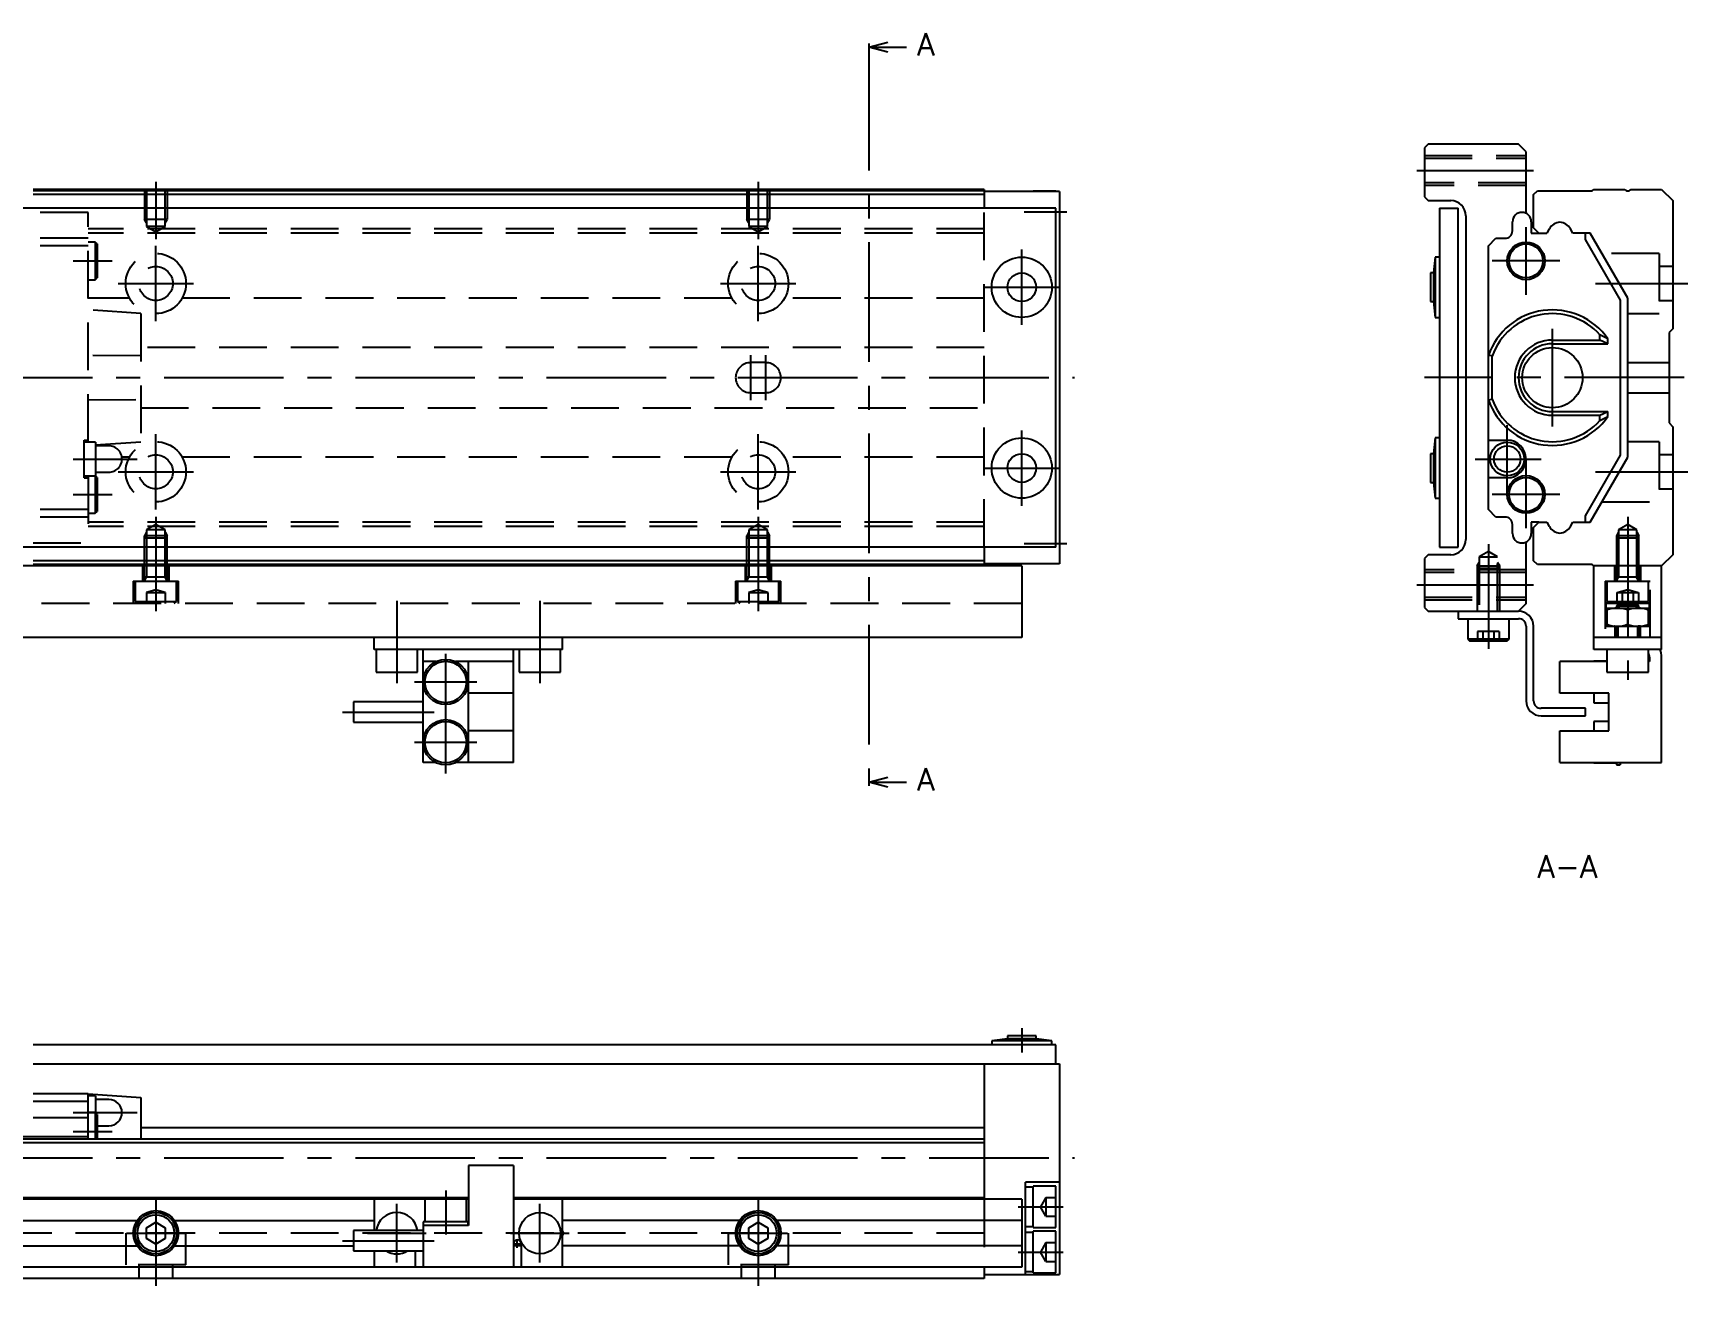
# Model space of a CAD drawing. Extents: x -2 to 429, y -8 to 175.
# Drawn here: x 209.2 to 429, y 9 to 175.3 of the extents above; entities that cross this region are included whole.
import ezdxf

# ---------------------------------------------------------------- set-up
doc = ezdxf.new("R2010")
doc.units = 0
doc.header["$LTSCALE"] = 0.5
doc.linetypes.add('CENTER', pattern=[50.8, 31.75, -6.35, 6.35, -6.35])
doc.linetypes.add('DASHED', pattern=[19.05, 12.7, -6.35])
for name, color, linetype in [('MSM_CENTER', 1, 'CENTER'), ('MSM_CONTINUOUS', 7, 'CONTINUOUS'), ('MSM_DASHED', 4, 'DASHED'), ('MSM_NARROW', 5, 'CONTINUOUS'), ('MSM_PART_NUMBER', 7, 'CONTINUOUS')]:
    doc.layers.add(name, color=color, linetype=linetype)
doc.styles.get("Standard").update_dxf_attribs({"font": 'txt.shx', "height": 3, "bigfont": 'bigfont.shx'})

msp = doc.modelspace()

# ---------------------------------------------------------------- linework, layer by layer
at = {"layer": 'MSM_CENTER'}
for p, q in [((320.19, 172.95), (320.19, 76.38)), ((392.96, 157.08), (408.46, 157.08)), ((225.5, 155.58), (225.5, 147.95)), ((305.5, 155.58), (305.5, 147.95)), ((340.8, 151.58), (346.5, 151.58)), ((407.46, 140.58), (407.46, 149.58)), ((214.5, 145.08), (219.7, 145.08)), ((225.5, 137.08), (225.5, 147.08)), ((305.5, 137.08), (305.5, 147.08)), ((340.5, 136.58), (340.5, 146.58)), ((411.96, 145.08), (402.96, 145.08)), ((220.5, 142.08), (230.5, 142.08)), ((300.5, 142.08), (310.5, 142.08)), ((335.5, 141.58), (345.5, 141.58)), ((416.67, 142.08), (428.96, 142.08)), ((410.96, 123.08), (410.96, 136.08)), ((304.5, 126.58), (304.5, 132.58)), ((306.5, 126.58), (306.5, 132.58)), ((-2, 129.58), (347.5, 129.58)), ((428.46, 129.58), (393.96, 129.58)), ((404.96, 114.28), (404.96, 123.28)), ((225.5, 112.08), (225.5, 122.08)), ((305.5, 112.08), (305.5, 122.08)), ((340.5, 112.58), (340.5, 122.58)), ((214.5, 118.78), (223, 118.78)), ((400.71, 118.78), (409.46, 118.78)), ((220.5, 117.08), (230.5, 117.08)), ((300.5, 117.08), (310.5, 117.08)), ((335.5, 117.58), (345.5, 117.58)), ((407.46, 109.58), (407.46, 118.58)), ((416.67, 117.08), (428.96, 117.08)), ((214.5, 114.08), (219.7, 114.08)), ((411.96, 114.08), (402.96, 114.08)), ((225.5, 111.09), (225.5, 98.58)), ((305.5, 111.09), (305.5, 98.58)), ((420.96, 111.09), (420.96, 89.48)), ((340.8, 107.58), (346.5, 107.58)), ((402.46, 107.49), (402.46, 93.58)), ((392.96, 102.08), (408.46, 102.08)), ((257.5, 99.93), (257.5, 89.03)), ((276.5, 99.93), (276.5, 89.03)), ((263.99, 77.03), (263.99, 93.33)), ((259.84, 89.18), (268.14, 89.18)), ((250.29, 85.18), (262.46, 85.18)), ((259.84, 81.18), (268.14, 81.18)), ((340.5, 43.2), (340.5, 40)), ((214.5, 32), (223, 32)), ((214.5, 29.5), (219.7, 29.5)), ((-2, 26), (347.5, 26)), ((225.5, 20.5), (225.5, 9)), ((257.5, 12.11), (257.5, 19.89)), ((263.99, 21.68), (263.99, 15.82)), ((276.5, 12.11), (276.5, 19.89)), ((305.5, 20.5), (305.5, 9)), ((340, 19.5), (346, 19.5)), ((221.61, 16), (229.39, 16)), ((253.61, 16), (261.39, 16)), ((272.61, 16), (280.39, 16)), ((301.61, 16), (309.39, 16)), ((250.29, 15), (262.46, 15)), ((272.97, 14.6), (274.02, 14.6)), ((273.5, 14.07), (273.5, 15.12)), ((340, 13.5), (346, 13.5))]:
    msp.add_line(p, q, dxfattribs=at)
at = {"layer": 'MSM_CONTINUOUS'}
for p, q in [((320.19, 173.45), (322.69, 174.12)), ((320.19, 173.95), (320.19, 172.95)), ((322.69, 172.79), (320.19, 173.45)), ((320.19, 173.45), (325.19, 173.45)), ((394.46, 160.58), (393.96, 160.08)), ((406.46, 160.58), (394.46, 160.58)), ((407.46, 159.58), (406.46, 160.58)), ((393.96, 160.08), (393.96, 153.58)), ((407.46, 151.41), (407.46, 159.58)), ((335.5, 154.58), (209.2, 154.58)), ((335.5, 154.38), (209.2, 154.38)), ((335.5, 153.88), (209.2, 153.88)), ((335.5, 154.58), (335.5, 152.08)), ((345.5, 154.28), (335.5, 154.28)), ((342, 154.28), (342, 154.33)), ((345, 154.33), (342, 154.33)), ((345, 154.28), (345, 154.33)), ((345.5, 154.28), (345.5, 104.88)), ((408.46, 153.88), (408.96, 154.38)), ((408.46, 149.48), (408.46, 153.88)), ((408.96, 154.38), (416.26, 154.38)), ((416.26, 154.38), (416.46, 154.58)), ((416.46, 154.58), (420.56, 154.58)), ((421.36, 154.58), (425.46, 154.58)), ((425.46, 154.58), (426.96, 153.08)), ((345, 152.08), (26, 152.08)), ((345, 107.08), (345, 152.08)), ((393.96, 153.58), (394.46, 153.08)), ((394.46, 153.08), (397.46, 153.08)), ((395.96, 152.08), (395.96, 107.08)), ((395.96, 152.08), (398.46, 152.08)), ((398.46, 107.08), (398.46, 152.08)), ((426.96, 153.08), (426.96, 136.08)), ((399.46, 151.08), (399.46, 108.08)), ((405.66, 149.08), (405.66, 150.28)), ((408.16, 150.28), (408.16, 148.78)), ((409.16, 148.78), (408.46, 149.48)), ((402.46, 147.08), (403.46, 148.08)), ((403.46, 148.08), (404.66, 148.08)), ((408.16, 148.78), (410.23, 148.78)), ((410.55, 149.34), (410.23, 148.78)), ((413.68, 148.78), (413.36, 149.34)), ((415.96, 148.78), (413.68, 148.78)), ((415.29, 148.78), (415.29, 147.93)), ((415.29, 147.93), (419.96, 139.86)), ((420.96, 140.12), (415.96, 148.78)), ((395.41, 145.58), (395.16, 143.48)), ((395.96, 145.58), (395.41, 145.58)), ((395.41, 145.58), (395.41, 137.58)), ((402.46, 112.08), (402.46, 147.08)), ((395.16, 143.48), (394.76, 143.48)), ((394.76, 143.48), (394.76, 139.68)), ((395.16, 143.48), (395.16, 139.68)), ((394.76, 139.68), (395.16, 139.68)), ((395.16, 139.68), (395.41, 137.58)), ((419.96, 139.86), (419.96, 119.31)), ((420.96, 119.04), (420.96, 140.12)), ((395.41, 137.58), (395.96, 137.58)), ((410.96, 134.58), (417.27, 134.58)), ((410.96, 134.08), (418.34, 134.08)), ((417.27, 134.58), (417.27, 135.27)), ((418.34, 134.08), (417.27, 134.58)), ((418.34, 134.08), (418.34, 134.74)), ((426.96, 136.08), (426.46, 135.58)), ((426.46, 135.58), (426.46, 123.57)), ((402.96, 132.46), (402.46, 132.54)), ((402.96, 126.71), (402.96, 132.46)), ((402.46, 126.63), (402.96, 126.71)), ((410.96, 125.08), (418.34, 125.08)), ((410.96, 124.58), (417.27, 124.58)), ((417.27, 124.58), (418.34, 125.08)), ((417.27, 123.9), (417.27, 124.58)), ((418.34, 124.43), (418.34, 125.08)), ((426.46, 123.57), (426.96, 123.07)), ((426.96, 123.07), (426.96, 106.08)), ((395.41, 121.58), (395.16, 119.48)), ((395.96, 121.58), (395.41, 121.58)), ((395.41, 121.58), (395.41, 113.58)), ((402.46, 121.28), (404.96, 121.28)), ((395.16, 119.48), (394.76, 119.48)), ((394.76, 119.48), (394.76, 115.68)), ((395.16, 119.48), (395.16, 115.68)), ((419.96, 119.31), (415.29, 111.23)), ((415.96, 110.38), (420.96, 119.04)), ((394.76, 115.68), (395.16, 115.68)), ((395.16, 115.68), (395.41, 113.58)), ((404.96, 116.28), (402.46, 116.28)), ((395.41, 113.58), (395.96, 113.58)), ((403.46, 111.08), (402.46, 112.08)), ((404.66, 111.08), (403.46, 111.08)), ((405.66, 108.88), (405.66, 110.08)), ((408.16, 110.38), (408.16, 108.88)), ((409.16, 110.38), (408.16, 110.38)), ((408.46, 109.68), (409.16, 110.38)), ((409.16, 110.38), (410.23, 110.38)), ((410.23, 110.38), (410.55, 109.82)), ((413.36, 109.82), (413.68, 110.38)), ((413.68, 110.38), (415.96, 110.38)), ((415.29, 111.23), (415.29, 110.38)), ((407.46, 99.58), (407.46, 107.76)), ((408.46, 105.28), (408.46, 109.68)), ((345, 107.08), (26, 107.08)), ((335.5, 107.08), (335.5, 104.58)), ((394.46, 106.08), (393.96, 105.58)), ((393.96, 105.58), (393.96, 99.08)), ((397.46, 106.08), (394.46, 106.08)), ((395.96, 107.08), (398.46, 107.08)), ((426.96, 106.08), (425.46, 104.58)), ((340.5, 104.58), (30.5, 104.58)), ((335.5, 105.28), (209.2, 105.28)), ((335.5, 104.78), (209.2, 104.78)), ((345.5, 104.88), (335.5, 104.88)), ((340.5, 104.58), (340.5, 95.08)), ((408.96, 104.78), (408.46, 105.28)), ((416.26, 104.78), (408.96, 104.78)), ((416.46, 104.58), (416.26, 104.78)), ((416.46, 104.58), (416.26, 104.78)), ((416.46, 93.48), (416.46, 104.58)), ((425.46, 104.58), (416.46, 104.58)), ((425.46, 93.48), (425.46, 104.58)), ((393.96, 99.08), (394.46, 98.58)), ((407.46, 99.58), (406.46, 98.58)), ((423.86, 99.58), (418.06, 99.58)), ((418.06, 99.58), (418.06, 96.58)), ((418.21, 98.98), (423.71, 98.98)), ((418.21, 98.98), (418.21, 96.58)), ((419.66, 99.48), (419.46, 99.28)), ((419.46, 99.28), (419.46, 98.98)), ((419.46, 99.28), (422.46, 99.28)), ((419.66, 99.48), (422.26, 99.48)), ((422.46, 99.28), (422.26, 99.48)), ((422.46, 98.98), (422.46, 99.28)), ((423.71, 96.58), (423.71, 98.98)), ((423.86, 96.58), (423.86, 99.58)), ((394.46, 98.58), (406.46, 98.58)), ((398.46, 98.58), (398.46, 97.58)), ((398.46, 97.58), (406.46, 97.58)), ((399.71, 97.58), (399.71, 94.88)), ((405.21, 94.88), (405.21, 97.58)), ((420.96, 96.83), (420.96, 98.74)), ((340.5, 95.08), (195.5, 95.08)), ((254.5, 93.48), (254.5, 95.08)), ((279.5, 93.48), (279.5, 95.08)), ((399.71, 94.88), (400.01, 94.58)), ((405.21, 94.88), (399.71, 94.88)), ((404.91, 94.58), (400.01, 94.58)), ((404.91, 94.58), (405.21, 94.88)), ((407.46, 96.58), (407.46, 86.68)), ((408.46, 86.68), (408.46, 96.58)), ((425.46, 95.08), (416.46, 95.08)), ((418.06, 96.58), (423.86, 96.58)), ((419.26, 96.6), (419.22, 96.6)), ((419.26, 96.58), (419.26, 95.08)), ((419.46, 96.58), (419.46, 95.08)), ((422.65, 96.6), (422.33, 96.58)), ((422.46, 95.08), (422.46, 96.58)), ((422.66, 95.08), (422.66, 96.58)), ((279.5, 93.48), (254.5, 93.48)), ((254.75, 93.48), (254.75, 90.48)), ((260.25, 90.48), (260.25, 93.48)), ((261, 89.43), (261, 93.48)), ((273, 78.48), (273, 93.48)), ((273.75, 93.48), (273.75, 90.48)), ((279.25, 90.48), (279.25, 93.48)), ((425.46, 93.48), (416.46, 93.48)), ((418.21, 93.48), (418.21, 90.48)), ((423.71, 90.48), (423.71, 93.48)), ((423.86, 92.48), (423.86, 91.88)), ((425.46, 78.48), (425.46, 92.48)), ((254.75, 90.48), (260.25, 90.48)), ((262.68, 91.88), (261, 91.88)), ((273, 91.88), (265.3, 91.88)), ((267, 78.48), (267, 91.88)), ((273.75, 90.48), (279.25, 90.48)), ((411.96, 87.68), (411.96, 91.88)), ((418.21, 91.88), (411.96, 91.88)), ((416.46, 91.93), (416.46, 91.88)), ((418.21, 91.93), (416.46, 91.93)), ((418.21, 90.48), (423.71, 90.48)), ((423.86, 91.88), (423.71, 91.88)), ((261, 81.43), (261, 88.94)), ((251.75, 86.53), (251.75, 83.83)), ((261, 86.53), (251.75, 86.53)), ((273, 87.68), (267, 87.68)), ((418.46, 87.68), (411.96, 87.68)), ((416.46, 87.68), (416.46, 86.43)), ((416.46, 86.43), (418.46, 86.43)), ((418.46, 82.68), (418.46, 87.68)), ((251.75, 83.83), (261, 83.83)), ((415.36, 85.68), (409.46, 85.68)), ((409.46, 84.68), (415.36, 84.68)), ((415.36, 84.68), (415.36, 85.68)), ((416.46, 83.93), (416.46, 82.68)), ((418.46, 83.93), (416.46, 83.93)), ((273, 82.68), (267, 82.68)), ((411.96, 78.48), (411.96, 82.68)), ((411.96, 82.68), (418.46, 82.68)), ((261, 78.48), (261, 80.94)), ((262.68, 78.48), (261, 78.48)), ((273, 78.48), (265.3, 78.48)), ((411.96, 78.48), (425.46, 78.48)), ((416.46, 78.48), (416.46, 78.43)), ((416.46, 78.43), (419.46, 78.43)), ((419.46, 78.48), (419.46, 78.18)), ((419.46, 78.18), (419.96, 78.18)), ((419.96, 78.48), (419.96, 78.18)), ((320.19, 75.88), (322.69, 76.55)), ((320.19, 76.38), (320.19, 75.38)), ((322.69, 75.21), (320.19, 75.88)), ((320.19, 75.88), (325.19, 75.88)), ((338.6, 41.8), (336.5, 41.55)), ((338.6, 42.2), (338.6, 41.8)), ((342.4, 42.2), (338.6, 42.2)), ((342.4, 41.8), (338.6, 41.8)), ((342.4, 41.8), (342.4, 42.2)), ((344.5, 41.55), (342.4, 41.8)), ((345, 41), (209.2, 41)), ((336.5, 41.55), (336.5, 41)), ((344.5, 41.55), (336.5, 41.55)), ((344.5, 41), (344.5, 41.55)), ((345, 38.5), (345, 41)), ((209.2, 38.5), (345.5, 38.5)), ((335.5, 38.5), (335.5, 20.5)), ((345.5, 38.5), (345.5, 10.5)), ((216.5, 34.5), (209.2, 34.5)), ((216.5, 33.5), (209.2, 33.5)), ((216.5, 34.5), (223.5, 34)), ((216.5, 28.5), (216.5, 34.5)), ((217.5, 34.25), (216.5, 34.25)), ((217.5, 34.25), (217.5, 31.95)), ((219.25, 33.75), (217.5, 33.75)), ((223.5, 34), (223.5, 28.5)), ((216.5, 31.3), (209.2, 31.3)), ((217.45, 32), (216.5, 32)), ((217.7, 31.75), (217.45, 32)), ((217.45, 32), (217.45, 28.5)), ((217.7, 31.75), (217.7, 28.5)), ((216.5, 28.8), (195.5, 28.8)), ((217.7, 30.25), (219.25, 30.25)), ((335.5, 30), (223.5, 30)), ((335.5, 28.5), (195.5, 28.5)), ((335.5, 28), (195.5, 28)), ((267, 25), (267, 17)), ((273, 25), (267, 25)), ((273, 25), (273, 11.5)), ((341, 10.5), (341, 22.75)), ((345.5, 22.75), (341, 22.75)), ((342, 22.1), (341, 22.1)), ((342, 16.75), (342, 22.25)), ((345, 22.25), (342, 22.25)), ((345, 16.75), (345, 22.25)), ((267, 20.7), (191.5, 20.7)), ((267, 20.5), (191.5, 20.5)), ((254.5, 20.5), (254.5, 16.35)), ((261.24, 20.5), (261.24, 17.5)), ((266.74, 17.5), (266.74, 20.5)), ((335.5, 20.7), (273, 20.7)), ((340.5, 20.5), (273, 20.5)), ((279.5, 11.5), (279.5, 20.5)), ((340.5, 20.5), (340.5, 11.5)), ((198, 17.7), (223.03, 17.7)), ((227.97, 17.7), (254.5, 17.7)), ((303.03, 17.7), (279.5, 17.7)), ((340.5, 17.7), (307.97, 17.7)), ((224.25, 16.72), (225.5, 17.44)), ((224.25, 15.28), (224.25, 16.72)), ((225.5, 17.44), (226.75, 16.72)), ((226.75, 16.72), (226.75, 15.28)), ((261, 16.35), (251.75, 16.35)), ((251.75, 16.35), (251.75, 13.65)), ((260.99, 17.5), (260.99, 17)), ((266.99, 17.5), (260.99, 17.5)), ((267, 17), (260.99, 17)), ((261, 17), (261, 11.5)), ((266.99, 17), (266.99, 17.5)), ((279.68, 16), (279.5, 16.3)), ((279.5, 15.7), (279.68, 16)), ((304.25, 16.72), (305.5, 17.44)), ((304.25, 15.28), (304.25, 16.72)), ((305.5, 17.44), (306.75, 16.72)), ((306.75, 16.72), (306.75, 15.28)), ((341, 16.9), (342, 16.9)), ((342, 16.1), (341, 16.1)), ((342, 16.75), (345, 16.75)), ((342, 10.75), (342, 16.25)), ((345, 16.25), (342, 16.25)), ((345, 10.75), (345, 16.25)), ((198, 14.3), (223.03, 14.3)), ((225.5, 14.56), (224.25, 15.28)), ((226.75, 15.28), (225.5, 14.56)), ((227.97, 14.3), (251.75, 14.3)), ((251.75, 13.65), (261, 13.65)), ((254.5, 13.65), (254.5, 11.5)), ((260, 11.5), (260, 13.65)), ((274, 14.3), (273, 14.3)), ((274, 14.6), (274, 11.5)), ((303.03, 14.3), (279.5, 14.3)), ((305.5, 14.56), (304.25, 15.28)), ((306.75, 15.28), (305.5, 14.56)), ((340.5, 14.3), (307.97, 14.3)), ((335.5, 11.5), (35.5, 11.5)), ((340.5, 11.5), (279.5, 11.5)), ((335.5, 11.5), (335.5, 10)), ((335.5, 10), (35.5, 10)), ((335.5, 10.5), (345.5, 10.5)), ((341, 10.9), (342, 10.9)), ((342, 10.75), (345, 10.75))]:
    msp.add_line(p, q, dxfattribs=at)
for centre, radius in [((407.46, 145.08), 2.5), ((407.46, 145.08), 2.25), ((340.5, 141.58), 4), ((340.5, 141.58), 1.9), ((410.96, 129.58), 4), ((340.5, 117.58), 4), ((404.96, 118.78), 2.25), ((340.5, 117.58), 1.9), ((404.96, 118.78), 1.75), ((407.46, 114.08), 2.5), ((407.46, 114.08), 2.25), ((263.99, 89.18), 3), ((263.99, 89.18), 2.75), ((263.99, 81.18), 3), ((263.99, 81.18), 2.75), ((225.5, 16), 3), ((225.5, 16), 2.75), ((225.5, 16), 2.45), ((276.5, 16), 2.75), ((305.5, 16), 3), ((305.5, 16), 2.75), ((305.5, 16), 2.45)]:
    msp.add_circle(centre, radius, dxfattribs=at)
for centre, radius, start, end in [((420.96, 154.88), 0.5, 216.8761, 323.1239), ((397.46, 151.08), 2, 0, 90), ((406.91, 150.28), 1.25, 0, 180), ((412.07, 148.47), 1.75, 93.7679, 149.9999), ((411.84, 148.47), 1.75, 30.0001, 86.2321), ((404.66, 149.08), 1, 270, 0), ((410.96, 129.58), 9, 34.9152, 160.8119), ((410.96, 129.58), 8.5, 41.9786, 160.2501), ((410.96, 129.58), 5, 90, 270), ((410.96, 129.58), 4.5, 90, 270), ((412.8, 125.05), 11.15, 60.2349, 66.3409), ((410.96, 129.58), 9, 199.1881, 325.0848), ((410.96, 129.58), 8.5, 199.7499, 318.0214), ((412.88, 133.94), 10.96, 293.6059, 299.8183), ((404.96, 118.78), 2.5, 270, 90), ((404.66, 110.08), 1, 0, 90), ((397.46, 108.08), 2, 270, 0), ((406.91, 108.88), 1.25, 180, 0), ((412.07, 110.7), 1.75, 210.0001, 266.2321), ((411.84, 110.7), 1.75, 273.7679, 329.9999), ((419.58, 95.01), 3.98, 69.7735, 110.2265), ((422.33, 95.01), 3.97, 69.7438, 110.2562), ((406.46, 96.58), 2, 0, 90), ((406.46, 96.58), 1, 0, 90), ((419.58, 100.56), 3.97, 249.7438, 290.2562), ((422.33, 100.52), 3.94, 249.5838, 290.4162), ((422.86, 92.48), 1, 0, 31.7883), ((422.86, 92.48), 2.6, 0, 22.6199), ((409.46, 86.68), 2, 180, 270), ((409.46, 86.68), 1, 180, 270), ((219.25, 32), 1.75, 270, 90), ((257.5, 16), 2.75, 7.312, 172.688), ((257.5, 16), 2.75, 238.7096, 301.2904), ((273.5, 14.6), 0.5, 0, 180)]:
    msp.add_arc(centre, radius, start, end, dxfattribs=at)
at = {"layer": 'MSM_DASHED'}
for p, q in [((393.96, 159.08), (407.46, 159.08)), ((393.96, 158.71), (407.46, 158.71)), ((224, 154.58), (224, 150.58)), ((224.2, 154.38), (224.2, 154.38)), ((224.27, 154.58), (224.27, 149.66)), ((226.73, 149.66), (226.73, 154.58)), ((226.8, 154.38), (226.81, 154.4)), ((227, 154.58), (227, 150.58)), ((304, 154.58), (304, 150.58)), ((304.2, 154.38), (304.2, 154.38)), ((304.2, 154.38), (304.2, 154.38)), ((304.27, 154.58), (304.27, 149.66)), ((306.73, 149.66), (306.73, 154.58)), ((306.8, 154.38), (306.81, 154.4)), ((307, 154.58), (307, 150.58)), ((407.46, 155.46), (393.96, 155.46)), ((407.46, 155.08), (393.96, 155.08)), ((335.5, 107.08), (335.5, 152.08)), ((216.5, 151.53), (209.2, 151.53)), ((216.5, 121.03), (216.5, 151.53)), ((227, 150.58), (224, 150.58)), ((224.27, 150.12), (224, 150.58)), ((226.73, 149.66), (224.27, 149.66)), ((224.27, 149.66), (225.5, 148.95)), ((225.5, 148.95), (226.73, 149.66)), ((226.73, 150.12), (227, 150.58)), ((307, 150.58), (304, 150.58)), ((304.27, 150.12), (304, 150.58)), ((306.73, 149.66), (304.27, 149.66)), ((304.27, 149.66), (305.5, 148.95)), ((305.5, 148.95), (306.73, 149.66)), ((306.73, 150.12), (307, 150.58)), ((216.5, 148.08), (209.2, 148.08)), ((335.5, 149.34), (216.5, 149.34)), ((335.5, 148.78), (216.5, 148.78)), ((217.45, 147.58), (216.5, 147.58)), ((217.45, 147.58), (217.45, 142.58)), ((217.7, 147.33), (217.45, 147.58)), ((217.7, 147.33), (217.7, 142.83)), ((216.5, 147.08), (209.2, 147.08)), ((425.16, 146.08), (417.51, 146.08)), ((425.16, 146.08), (425.16, 138.08)), ((426.96, 144.33), (425.16, 144.33)), ((216.5, 142.58), (217.45, 142.58)), ((217.45, 142.58), (217.7, 142.83)), ((222.01, 140.12), (216.5, 140.12)), ((223.5, 138.08), (216.5, 138.58)), ((302.01, 140.12), (228.99, 140.12)), ((335.5, 140.12), (308.99, 140.12)), ((425.16, 139.83), (426.96, 139.83)), ((223.5, 138.08), (223.5, 121.08)), ((420.96, 138.08), (425.16, 138.08)), ((223.5, 132.46), (216.5, 132.54)), ((335.5, 133.58), (223.5, 133.58)), ((306.5, 131.58), (304.5, 131.58)), ((420.96, 131.58), (426.46, 131.58)), ((304.5, 127.58), (306.5, 127.58)), ((420.96, 127.58), (426.46, 127.58)), ((216.5, 126.63), (223.5, 126.71)), ((223.5, 125.58), (335.5, 125.58)), ((216, 121.28), (216.5, 121.28)), ((216, 116.28), (216, 121.28)), ((217.5, 121.03), (216, 121.03)), ((217.5, 120.66), (223.5, 121.08)), ((217.5, 121.03), (217.5, 116.53)), ((425.16, 121.08), (420.96, 121.08)), ((425.16, 121.08), (425.16, 113.08)), ((219.25, 120.53), (217.5, 120.53)), ((222.01, 119.04), (220.98, 119.04)), ((302.01, 119.04), (228.99, 119.04)), ((335.5, 119.04), (308.99, 119.04)), ((426.96, 119.33), (425.16, 119.33)), ((216, 116.53), (217.5, 116.53)), ((216.5, 116.53), (216.5, 107.63)), ((217.45, 116.53), (217.45, 111.58)), ((217.5, 117.03), (219.25, 117.03)), ((217.7, 116.33), (217.5, 116.53)), ((216, 116.28), (216.5, 116.28)), ((217.7, 116.33), (217.7, 111.83)), ((425.16, 114.83), (426.96, 114.83)), ((216.5, 112.08), (209.2, 112.08)), ((417.51, 113.08), (425.16, 113.08)), ((216.5, 111.08), (209.2, 111.08)), ((216.5, 111.58), (217.45, 111.58)), ((335.5, 110.38), (216.5, 110.38)), ((217.45, 111.58), (217.7, 111.83)), ((225.5, 110.09), (224.27, 109.38)), ((226.73, 109.38), (225.5, 110.09)), ((305.5, 110.09), (304.27, 109.38)), ((306.73, 109.38), (305.5, 110.09)), ((420.96, 110.09), (419.73, 109.38)), ((422.18, 109.38), (420.96, 110.09)), ((335.5, 109.82), (216.5, 109.82)), ((224.27, 109.05), (224, 108.58)), ((227, 108.58), (224, 108.58)), ((224, 102.58), (224, 108.58)), ((224.27, 108.58), (224, 108.31)), ((224, 108.31), (227, 108.31)), ((226.73, 109.38), (224.27, 109.38)), ((224.27, 109.38), (224.27, 103.08)), ((226.73, 103.08), (226.73, 109.38)), ((226.73, 109.05), (227, 108.58)), ((227, 108.31), (226.73, 108.58)), ((227, 102.58), (227, 108.58)), ((304.27, 109.05), (304, 108.58)), ((307, 108.58), (304, 108.58)), ((304, 102.58), (304, 108.58)), ((304.27, 108.58), (304, 108.31)), ((304, 108.31), (307, 108.31)), ((306.73, 109.38), (304.27, 109.38)), ((304.27, 109.38), (304.27, 103.08)), ((306.73, 103.08), (306.73, 109.38)), ((306.73, 109.05), (307, 108.58)), ((307, 108.31), (306.73, 108.58)), ((307, 102.58), (307, 108.58)), ((419.73, 109.05), (419.46, 108.58)), ((419.46, 108.58), (419.46, 102.58)), ((422.46, 108.58), (419.46, 108.58)), ((419.73, 108.58), (419.46, 108.31)), ((419.46, 108.31), (422.46, 108.31)), ((422.18, 109.38), (419.73, 109.38)), ((419.73, 109.38), (419.73, 103.08)), ((422.18, 103.08), (422.18, 109.38)), ((422.18, 109.05), (422.46, 108.58)), ((422.46, 108.31), (422.18, 108.58)), ((422.46, 102.58), (422.46, 108.58)), ((209.2, 107.63), (216.5, 107.63)), ((402.46, 106.49), (401.23, 105.78)), ((401.23, 105.78), (401.23, 98.58)), ((401.23, 105.78), (403.68, 105.78)), ((403.68, 105.78), (402.46, 106.49)), ((403.68, 98.58), (403.68, 105.78)), ((223.75, 104.58), (223.75, 102.58)), ((227.25, 102.58), (227.25, 104.58)), ((303.75, 104.58), (303.75, 102.58)), ((307.25, 102.58), (307.25, 104.58)), ((407.46, 104.08), (393.96, 104.08)), ((407.46, 103.71), (393.96, 103.71)), ((400.96, 104.58), (401.23, 105.05)), ((400.96, 104.58), (400.96, 98.58)), ((400.96, 104.58), (403.96, 104.58)), ((401.23, 104.58), (400.96, 104.31)), ((400.96, 104.31), (403.96, 104.31)), ((403.96, 104.58), (403.68, 105.05)), ((403.96, 104.31), (403.68, 104.58)), ((403.96, 98.58), (403.96, 104.58)), ((419.21, 104.58), (419.21, 102.58)), ((422.71, 102.58), (422.71, 104.58)), ((222.5, 102.58), (228.5, 102.58)), ((222.5, 102.58), (222.5, 99.58)), ((222.75, 102.58), (222.75, 99.88)), ((227, 103.08), (224, 103.08)), ((224, 102.58), (224.27, 103.08)), ((225.5, 101.42), (224.25, 101.08)), ((226.75, 101.08), (225.5, 101.42)), ((227, 102.58), (226.73, 103.08)), ((228.25, 99.88), (228.25, 102.58)), ((228.5, 99.58), (228.5, 102.58)), ((302.5, 102.58), (308.5, 102.58)), ((302.5, 102.58), (302.5, 99.58)), ((302.75, 102.58), (302.75, 99.88)), ((307, 103.08), (304, 103.08)), ((304, 102.58), (304.27, 103.08)), ((305.5, 101.42), (304.25, 101.08)), ((306.75, 101.08), (305.5, 101.42)), ((307, 102.58), (306.73, 103.08)), ((308.25, 99.88), (308.25, 102.58)), ((308.5, 99.58), (308.5, 102.58)), ((417.96, 102.58), (417.96, 95.08)), ((417.96, 102.58), (423.96, 102.58)), ((418.21, 102.58), (418.21, 99.88)), ((422.46, 103.08), (419.46, 103.08)), ((419.46, 102.58), (419.76, 103.08)), ((420.96, 101.42), (419.71, 101.08)), ((422.21, 101.08), (420.96, 101.42)), ((422.46, 102.58), (422.15, 103.08)), ((423.71, 99.88), (423.71, 102.58)), ((423.96, 95.08), (423.96, 102.58)), ((340.5, 99.58), (30.5, 99.58)), ((222.75, 99.88), (223.05, 99.58)), ((222.75, 99.88), (228.25, 99.88)), ((224.25, 101.08), (224.25, 99.58)), ((224.25, 101.08), (226.75, 101.08)), ((225.5, 101.08), (225.5, 99.58)), ((226.75, 101.08), (226.75, 99.58)), ((227.95, 99.58), (228.25, 99.88)), ((302.75, 99.88), (303.05, 99.58)), ((302.75, 99.88), (308.25, 99.88)), ((304.25, 101.08), (304.25, 99.58)), ((304.25, 101.08), (306.75, 101.08)), ((305.5, 101.08), (305.5, 99.58)), ((306.75, 101.08), (306.75, 99.58)), ((307.95, 99.58), (308.25, 99.88)), ((393.96, 100.46), (407.46, 100.46)), ((393.96, 100.08), (407.46, 100.08)), ((418.21, 99.88), (418.51, 99.58)), ((418.21, 99.88), (423.71, 99.88)), ((419.51, 101.08), (419.51, 99.58)), ((419.51, 101.08), (422.4, 101.08)), ((420.23, 101.08), (420.23, 99.58)), ((421.68, 101.08), (421.68, 99.58)), ((422.4, 101.08), (422.4, 99.58)), ((423.41, 99.58), (423.71, 99.88)), ((401.01, 95.88), (401.01, 94.58)), ((403.9, 95.88), (401.01, 95.88)), ((401.73, 95.88), (401.73, 94.58)), ((403.18, 95.88), (403.18, 94.58)), ((403.9, 95.88), (403.9, 94.58)), ((261, 88.94), (261, 89.43)), ((261, 81.43), (261, 80.94)), ((335.5, 20.5), (335.5, 11.5)), ((343.7, 20.75), (342.98, 19.5)), ((343.7, 20.75), (345, 20.75)), ((343.7, 20.75), (343.7, 18.25)), ((343.7, 18.25), (342.98, 19.5)), ((343.7, 19.5), (345, 19.5)), ((343.7, 18.25), (345, 18.25)), ((335.5, 16), (35.5, 16)), ((221.5, 16), (221.5, 11.8)), ((229.5, 11.8), (229.5, 16)), ((301.5, 16), (301.5, 11.8)), ((309.5, 11.8), (309.5, 16)), ((343.7, 14.75), (342.98, 13.5)), ((343.7, 12.25), (342.98, 13.5)), ((343.7, 14.75), (345, 14.75)), ((343.7, 14.75), (343.7, 12.25)), ((343.7, 13.5), (345, 13.5)), ((229.5, 11.8), (221.5, 11.8)), ((223.25, 11.8), (223.25, 10)), ((227.75, 10), (227.75, 11.8)), ((309.5, 11.8), (301.5, 11.8)), ((303.25, 11.8), (303.25, 10)), ((307.75, 10), (307.75, 11.8)), ((343.7, 12.25), (345, 12.25))]:
    msp.add_line(p, q, dxfattribs=at)
for centre, radius in [((225.5, 142.08), 4), ((305.5, 142.08), 4), ((225.5, 142.08), 2.25), ((305.5, 142.08), 2.25), ((225.5, 117.08), 4), ((305.5, 117.08), 4), ((225.5, 117.08), 2.25), ((305.5, 117.08), 2.25)]:
    msp.add_circle(centre, radius, dxfattribs=at)
for centre, radius, start, end in [((304.5, 129.58), 2, 90, 270), ((306.5, 129.58), 2, 270, 90), ((219.25, 118.78), 1.75, 270, 90)]:
    msp.add_arc(centre, radius, start, end, dxfattribs=at)
at = {"layer": 'MSM_NARROW'}
for p, q in [((419.66, 99.48), (419.66, 98.98)), ((422.26, 99.48), (422.26, 98.98)), ((419.66, 96.58), (419.66, 95.08)), ((422.26, 96.58), (422.26, 95.08))]:
    msp.add_line(p, q, dxfattribs=at)

# ---------------------------------------------------------------- texts
at = {"layer": 'MSM_PART_NUMBER'}
for s, p in [('A', (326.61, 172.33)), ('A', (326.61, 74.75)), ('A-A', (408.97, 63.17))]:
    msp.add_text(s, height=3, dxfattribs=at).set_placement(p)

doc.saveas('drawing.dxf')
